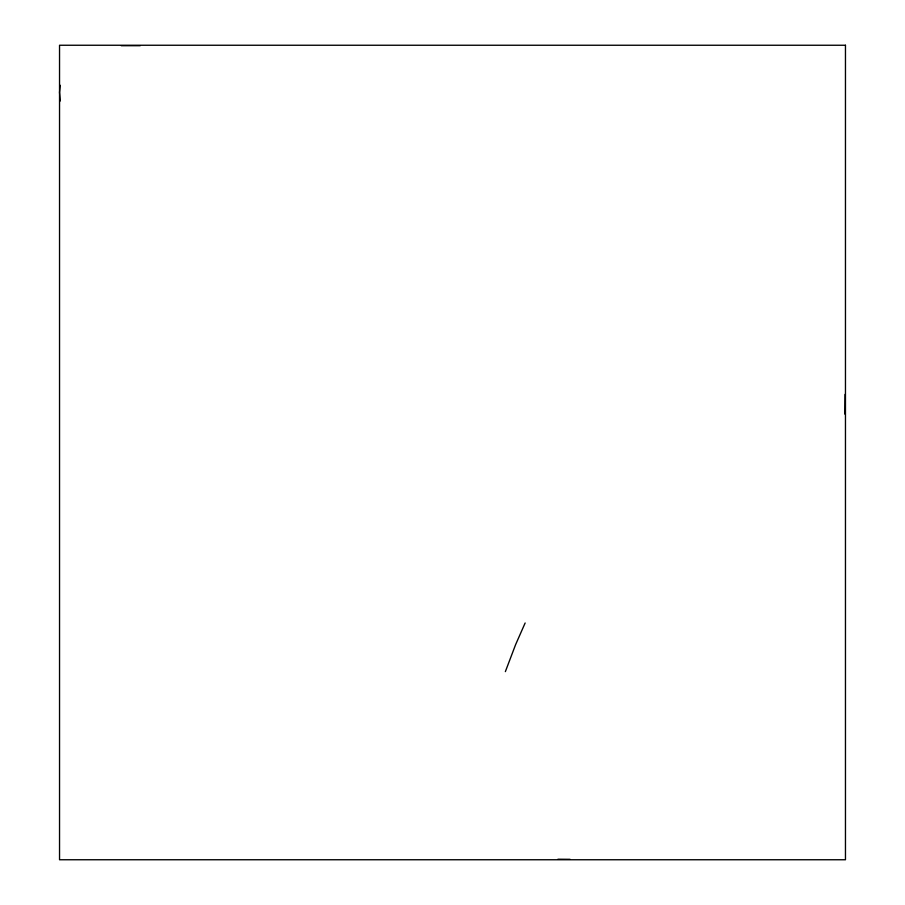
<?xml version="1.0" encoding="UTF-8"?>
<svg xmlns="http://www.w3.org/2000/svg" width="905" height="905" viewBox="0 0 905 905"><rect width="100%" height="100%" fill="white"/><g stroke="black" fill="none" stroke-linecap="round" stroke-linejoin="round"><path stroke-width="1.36" d="M844.874 414.151L845.078 394.365M60.194 85.262L59.538 92.344L60.205 101.043M505.363 671.623L515.59 644.677L525.138 622.991M570.06 859.32L557.921 859.23M121.225 45.703L140.218 45.703M845.462 45.25L59.538 45.25L59.538 859.75L845.462 859.75L845.462 45.25"/></g></svg>
